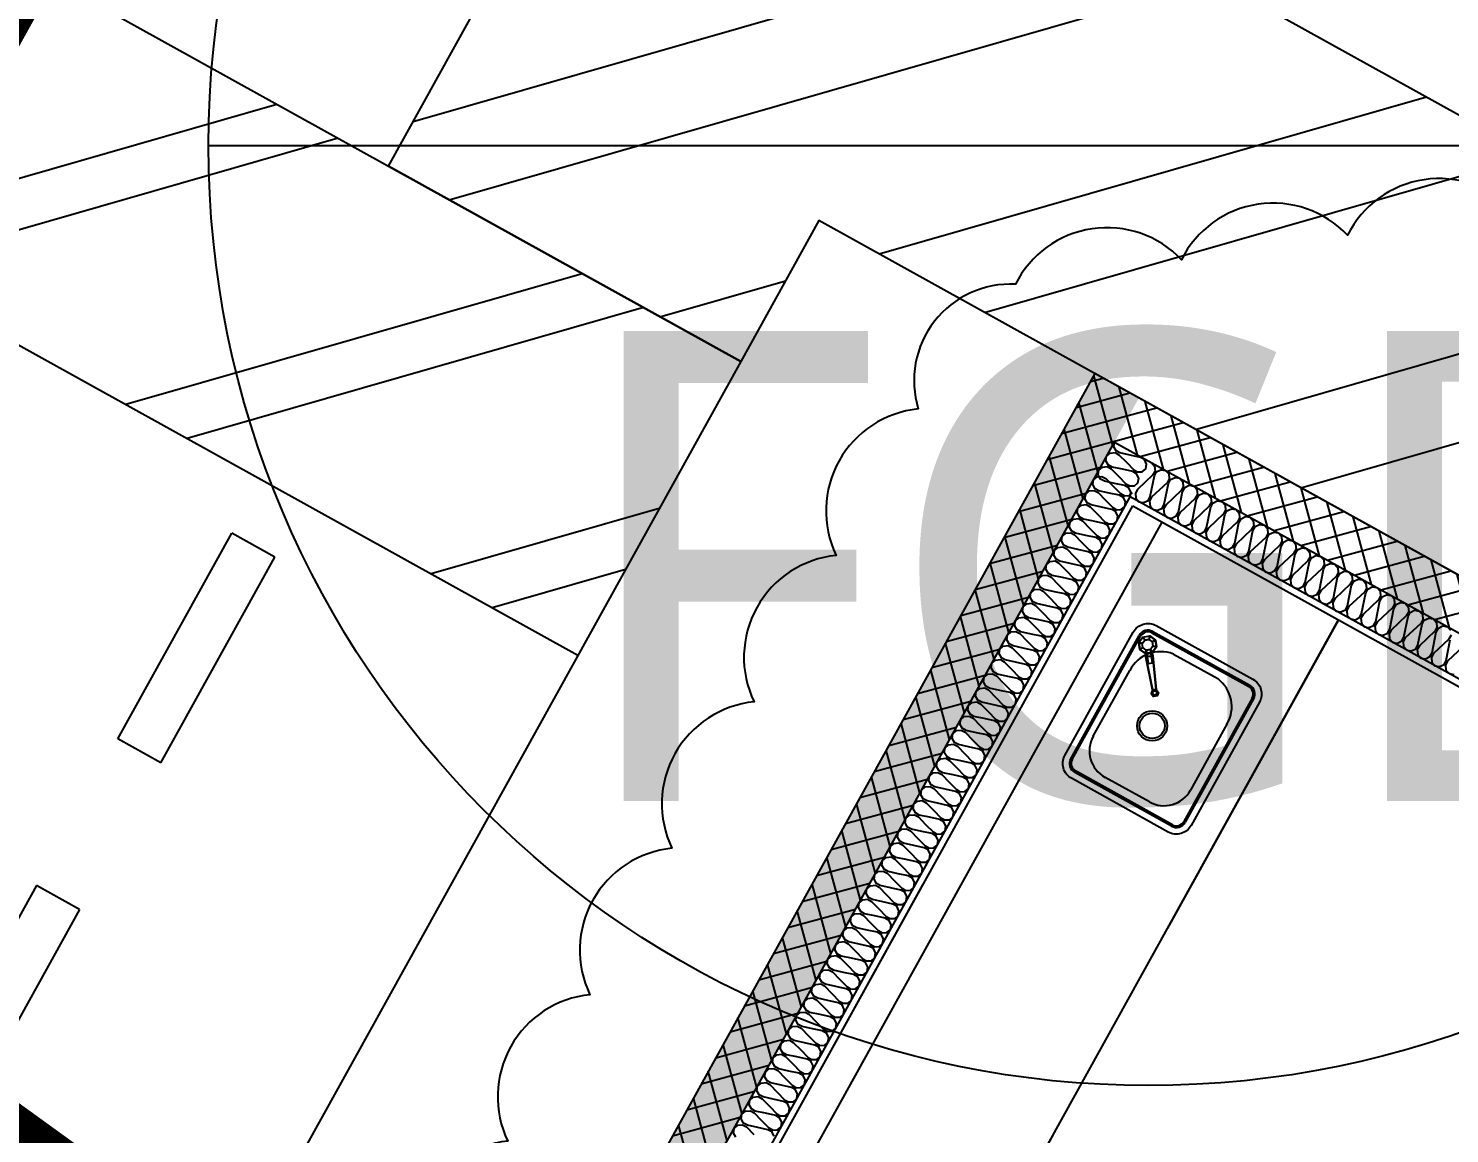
# Model space of a CAD drawing. Header units: millimetres. Extents: x -21000 to 567700, y 435000 to 850800.
# Drawn here: x 239333 to 243566, y 619018 to 622309 of the extents above; entities that cross this region are included whole.
import ezdxf
from ezdxf.enums import TextEntityAlignment as Align
from ezdxf.xclip import XClip

# ---------------------------------------------------------------- set-up
doc = ezdxf.new("R2010")
doc.units = ezdxf.units.MM
doc.header["$LTSCALE"] = 700
doc.header["$XCLIPFRAME"] = 2
for name, pattern in [('AB_Pbase$0$HD', [2.5, 1.5, -1]), ('HIDDEN', [9.525, 6.35, -3.175]), ('p_구조전체평면도중심선$0$AB_Pbase$0$HIDDEN', [9.525, 6.35, -3.175])]:
    doc.linetypes.add(name, pattern=pattern)
doc.layers.get('0').update_dxf_attribs({"color": 2})
doc.layers.get('Defpoints').update_dxf_attribs({"color": 171})
for name, color, linetype in [('AB_Pbase$0$DAU-F-FUR (주방가구)', 6, 'Continuous'), ('AB_Pbase$0$ELE8', 8, 'Continuous'), ('AB_Pbase$0$F-FUR-KIT', 6, 'Continuous'), ('AB_Pbase$0$FIN', 6, 'Continuous'), ('AB_Pbase$0$HAT-BR', 5, 'Continuous'), ('AB_Pbase$0$INS', 8, 'Continuous'), ('AB_Pbase$0$WAL', 3, 'Continuous'), ('AB_Pbase$0$경량벽체 세대창고 모듈', 4, 'HIDDEN'), ('AB_Pbase$0$주차-장애인', 8, 'Continuous'), ('p_구조전체평면도중심선$0$# 공구분할', 3, 'Continuous'), ('SYM', 7, 'Continuous')]:
    doc.layers.add(name, color=color, linetype=linetype)
doc.styles.add('돋움', font='malgun.ttf')

# ---------------------------------------------------------------- blocks, each defined once
blk = doc.blocks.new('AB_Pbase$0$jytjf')
at = {"color": 8}
for p, q in [((2571353.8, 581211.2), (2571353.8, 581631.2)), ((2571358.8, 581211.2), (2571358.8, 581631.2)), ((2571383.8, 581661.2), (2571713.8, 581661.2)), ((2571383.8, 581656.2), (2571713.8, 581656.2)), ((2571476.6, 581630.2), (2571627.6, 581630.2)), ((2571738.8, 581631.2), (2571738.8, 581211.2)), ((2571743.8, 581631.2), (2571743.8, 581211.2)), ((2571386.6, 581315.7), (2571386.6, 581540.2)), ((2571717.6, 581540.2), (2571717.6, 581315.7)), ((2571694.1, 581231.5, 10), (2571669.7, 581263.2, 30)), ((2571627.6, 581210.2), (2571476.6, 581210.2)), ((2571713.8, 581186.2), (2571383.8, 581186.2)), ((2571713.8, 581181.2), (2571383.8, 581181.2))]:
    blk.add_line(p, q, dxfattribs=at)
at = {"color": 4}
blk.add_lwpolyline([(2571383.8, 581681.2), (2571713.8, 581681.2, -0.414214), (2571763.8, 581631.2), (2571763.8, 581211.2, -0.414214), (2571713.8, 581161.2), (2571383.8, 581161.2, -0.414214), (2571333.8, 581211.2), (2571333.8, 581631.2, -0.414214)], format="xyb", close=True, dxfattribs=at)
at = {"color": 8}
for points in [[(2571715.2, 581197.3), (2571694.7, 581200), (2571682, 581216.4), (2571684.7, 581236.9), (2571701.1, 581249.5), (2571721.7, 581246.9), (2571734.3, 581230.4), (2571731.6, 581209.9)], [(2571712.4, 581207.7), (2571700.1, 581209.3), (2571692.5, 581219.2), (2571694.1, 581231.5), (2571703.9, 581239.1), (2571716.3, 581237.5), (2571723.8, 581227.6), (2571722.2, 581215.3)], [(2571712.4, 581207.7), (2571700.1, 581209.3), (2571692.5, 581219.2), (2571694.1, 581231.5), (2571703.9, 581239.1), (2571716.3, 581237.5), (2571723.8, 581227.6), (2571722.2, 581215.3)]]:
    blk.add_lwpolyline(points, close=True, dxfattribs=at)
for radius in [45, 37.5]:
    blk.add_circle((2571579.3, 581427.9), radius, dxfattribs=at)
for centre, radius, start, end in [((2571383.8, 581631.2), 30, 90, 180), ((2571383.8, 581631.2), 25, 90, 180), ((2571476.6, 581540.2), 90, 90, 180), ((2571627.6, 581540.2), 90, 0, 90), ((2571713.8, 581631.2), 30, 0, 90), ((2571713.8, 581631.2), 25, 0, 90), ((2571490.9, 581313.6), 104.4, 178.8361, 262.1055), ((2571613.2, 581313.6), 104.4, 277.8945, 1.1639), ((2571383.8, 581211.2), 30, 180, 270), ((2571383.8, 581211.2), 25, 180, 270), ((2571713.8, 581211.2), 30, 270, 0), ((2571713.8, 581211.2), 25, 270, 0)]:
    blk.add_arc(centre, radius, start, end, dxfattribs=at)
for points in [[(2571618.9, 581345.2, 40), (2571613.4, 581341, 40), (2571609.2, 581342.7, -10), (2571618.3, 581349.8, -10)], [(2571609.2, 581342.7, -10), (2571613.4, 581341, 40), (2571614.3, 581334.2, 40), (2571610.7, 581331.4, -10)], [(2571618.3, 581349.8, -10), (2571618.9, 581345.2, 40), (2571625.2, 581342.6, 40), (2571628.9, 581345.4, -10)], [(2571620.7, 581331.5, 40), (2571621.8, 581327.3, 20), (2571630, 581333.6, 20), (2571626.2, 581335.7, 40)], [(2571621.8, 581327.3), (2571621.3, 581327, -10), (2571630.4, 581334, -10), (2571630, 581333.6)], [(2571621.8, 581327.3, 20), (2571678.6, 581244.8, -30), (2571695, 581257.5, -30), (2571630, 581333.6, 20)], [(2571621.8, 581327.3), (2571630, 581333.6), (2571695, 581257.5, -50), (2571678.6, 581244.8, -50)], [(2571678.6, 581244.8, -30), (2571678.6, 581244.8, -50), (2571621.8, 581327.3), (2571621.8, 581327.3, 20)], [(2571695, 581257.5, -50), (2571695, 581257.5, -30), (2571630, 581333.6, 20), (2571630, 581333.6)], [(2571694.1, 581231.5, 10), (2571703.9, 581239.1, 10), (2571679.6, 581270.8, 30), (2571669.7, 581263.2, 30)], [(2571679.6, 581270.8, 30), (2571669.7, 581263.2, 30), (2571694.1, 581231.5), (2571703.9, 581239.1)], [(2571694.1, 581231.5, 10), (2571694.1, 581231.5, 10), (2571669.7, 581263.2, 30), (2571694.1, 581231.5)], [(2571678.6, 581244.8, -30), (2571694.1, 581231.5), (2571703.9, 581239.1), (2571695, 581257.5, -30)], [(2571684.7, 581236.9, -70), (2571678.6, 581244.8, -50), (2571695, 581257.5, -50), (2571701.1, 581249.5, -70)], [(2571678.6, 581244.8, -30), (2571694.1, 581231.5), (2571684.7, 581236.9, -70), (2571678.6, 581244.8, -50)], [(2571679.6, 581270.8, 30), (2571703.9, 581239.1, 10), (2571703.9, 581239.1), (2571679.6, 581270.8, 30)], [(2571701.1, 581249.5, -70), (2571703.9, 581239.1), (2571694.1, 581231.5), (2571684.7, 581236.9, -70)], [(2571703.9, 581239.1), (2571695, 581257.5, -30), (2571695, 581257.5, -50), (2571701.1, 581249.5, -70)], [(2571703.9, 581239.1), (2571716.3, 581237.5), (2571721.7, 581246.9, -70), (2571701.1, 581249.5, -70)], [(2571721.7, 581246.9, -70), (2571716.3, 581237.5), (2571723.8, 581227.6), (2571734.3, 581230.4, -70)], [(2571692.5, 581219.2), (2571694.1, 581231.5), (2571684.7, 581236.9, -70), (2571682, 581216.4, -70)], [(2571694.7, 581200, -70), (2571700.1, 581209.3), (2571692.5, 581219.2), (2571682, 581216.4, -70)], [(2571715.2, 581197.3, -70), (2571712.4, 581207.7), (2571700.1, 581209.3), (2571694.7, 581200, -70)], [(2571712.4, 581207.7), (2571722.2, 581215.3), (2571731.6, 581209.9, -70), (2571715.2, 581197.3, -70)], [(2571734.3, 581230.4, -70), (2571723.8, 581227.6), (2571722.2, 581215.3), (2571731.6, 581209.9, -70)]]:
    blk.add_3dface(points, dxfattribs=at)
for points, invisible_edges in [([(2571621.3, 581327, -10), (2571610.7, 581331.4, -10), (2571614.3, 581334.2, 40), (2571620.7, 581331.5, 40)], 8), ([(2571614.3, 581334.2), (2571613.4, 581341), (2571618.9, 581345.2), (2571625.2, 581342.6)], 8), ([(2571625.2, 581342.6), (2571626.2, 581335.7), (2571620.7, 581331.5), (2571614.3, 581334.2)], 8), ([(2571620.7, 581331.5, 40), (2571621.8, 581327.3, 20), (2571621.8, 581327.3), (2571621.3, 581327, -10)], 8), ([(2571630, 581333.6), (2571630.4, 581334, -10), (2571628.9, 581345.4, -10), (2571625.2, 581342.6, 40)], 8), ([(2571625.2, 581342.6, 40), (2571626.2, 581335.7, 40), (2571630, 581333.6, 20), (2571630, 581333.6)], 8), ([(2571712.4, 581207.7), (2571700.1, 581209.3), (2571692.5, 581219.2), (2571694.1, 581231.5)], 8), ([(2571694.1, 581231.5), (2571703.9, 581239.1), (2571722.2, 581215.3), (2571712.4, 581207.7)], 10), ([(2571703.9, 581239.1), (2571716.3, 581237.5), (2571723.8, 581227.6), (2571722.2, 581215.3)], 8)]:
    blk.add_3dface(points, dxfattribs=dict(at, invisible_edges=invisible_edges))
blk = doc.blocks.new('AB_Pbase$0$C2FA95CCC')
at = {"layer": 'AB_Pbase$0$주차-장애인'}
for p, q in [((2591.8, 5000), (2300, 4708.2)), ((2799.8, 5000), (2300, 4500.2)), ((3300, 4668.4), (2300, 3668.4)), ((3300, 4460.4), (2300, 3460.4)), ((3300, 3628.5), (2300, 2628.5)), ((3300, 3420.5), (2300, 2420.5))]:
    blk.add_line(p, q, dxfattribs=at)
at = {"layer": 'AB_Pbase$0$주차-장애인', "color": 6}
for p, q in [((2300, 0), (2300, 5000)), ((917.6, 4068.6), (217.6, 4068.6)), ((917.6, 4068.6), (917.6, 3921.6)), ((1417.6, 4068.6), (2117.6, 4068.6)), ((1417.6, 4068.6), (1417.6, 3921.6)), ((2117.6, 4068.6), (2117.6, 3921.6)), ((917.6, 3921.6), (217.6, 3921.6)), ((1417.6, 3921.6), (2117.6, 3921.6))]:
    blk.add_line(p, q, dxfattribs=at)
blk.add_lwpolyline([(3300, 0), (3300, 0), (3300, 5000), (0, 5000), (0, 0), (3300, 0)], dxfattribs=at)
blk = doc.blocks.new('AB_Pbase$0$pppaaa_1_1')
at = {"layer": 'AB_Pbase$0$주차-장애인', "ltscale": 600, "xscale": -1, "rotation": 240.9999951356496}
blk.add_blockref('AB_Pbase$0$C2FA95CCC', (235482, 620854.8), dxfattribs=at)
blk = doc.blocks.new('AB_Pbase$0$장애인주차구획통로_1')
at = {"layer": 'AB_Pbase$0$ELE8'}
h = blk.add_hatch(dxfattribs=at)
h.set_pattern_fill('ANSI32', color=256, scale=80, angle=151)
h.set_pattern_definition([(196, (-28406.3, -694336.9), (210.0357, -732.4814), []), (196, (-28720.5, -694162.76), (210.0357, -732.4814), [])])
h.paths.add_polyline_path([(214350.4, -68196.2), (215399.9, -68778), (213863.1, -71550.6), (216727.5, -73138.3), (216145.7, -74187.9), (213281.3, -72600.1), (213048.6, -73019.9), (211999.1, -72438.1)])
at = {"layer": 'AB_Pbase$0$주차-장애인', "color": 6, "elevation": 0}
blk.add_lwpolyline([(214350.4, -68196.2), (215399.9, -68778), (213863.1, -71550.6), (216727.5, -73138.3), (216145.7, -74187.9), (213281.3, -72600.1), (213048.6, -73019.9), (211999.1, -72438.1)], close=True, dxfattribs=at)
blk = doc.blocks.new('AB_Pbase')
at = {"layer": 'AB_Pbase$0$ELE8'}
h = blk.add_hatch(dxfattribs=at)
h.set_pattern_fill('NET', color=256, scale=20, angle=15.182184)
h.paths.add_polyline_path([(242568.3, 621077.2), (244588.7, 619957.3), (244661.4, 620088.5), (242509.8, 621281.1), (235027.7, 607783.1), (226424.5, 599184.4), (258210.1, 567381.9), (260268.4, 566241), (260341.1, 566372.2), (258301.3, 567502.9), (226636.7, 599184.4), (235148.7, 607691.9)])
h.paths.add_polyline_path([(247382.1, 630071), (247513.3, 629998.3), (244996.1, 625456.7), (246272.9, 624749), (245110.6, 622652.1), (244979.4, 622724.8), (246069, 624690.5), (244792, 625398.3)])
h.paths.add_polyline_path([(247988.2, 631164.3), (247876.7, 630963.1), (248007.8, 630890.4), (248119.4, 631091.6)])
h.paths.add_polyline_path([(255793.4, 631519.8), (255866.2, 631650.9), (250046.2, 634877.1), (248482.7, 632056.4), (248613.9, 631983.7), (250104.6, 634673.1)])
at = {"layer": 'AB_Pbase$0$HAT-BR'}
h = blk.add_hatch(dxfattribs=at)
h.set_pattern_fill('ANSI31', color=256, scale=20, angle=145)
h.paths.add_polyline_path([(235929.4, 604527.6), (236063.8, 604661.9), (238153, 602571.6), (240063.6, 606018.4), (240229.8, 605926.3), (238280.5, 602409.7), (237010.4, 601140.3), (237826.9, 600323.4), (237692.5, 600189.1), (236741.7, 601140.4), (238029, 602427)])
h.paths.add_polyline_path([(238632.8, 599517.1), (232550.1, 593437.5), (232684.4, 593303.2), (238767.1, 599382.7)])
h.paths.add_polyline_path([(239573, 598576.4), (244422.5, 593724.3), (238339.7, 587644.8), (238205.4, 587779.2), (244153.8, 593724.4), (239438.6, 598442)])
h.paths.add_polyline_path([(253366.3, 576146.8), (254890.9, 574621.3), (254756.5, 574487), (253231.9, 576012.5)], flags=17)
h.paths.add_polyline_path([(246954.3, 581883.1), (245525.6, 580455.2), (245391.3, 580589.5), (246820, 582017.5)])
h.paths.add_polyline_path([(247173.6, 582371), (252407.6, 587602.2), (252541.9, 587467.8), (247308, 582236.6)])
h.paths.add_polyline_path([(260580.1, 582120.7), (261142.4, 583135.1), (260976.2, 583227.2), (260414, 582212.8)], flags=17)
h.paths.add_polyline_path([(263886.9, 576046.1), (264234.4, 575698.5), (264194.3, 575658.4), (265114.4, 575148.5), (265206.5, 575314.6)])
edge = h.paths.add_edge_path()
edge.add_line((263638.9, 581842.7), (261303.6, 583137.2))
edge.add_line((261303.6, 583137.2), (261395.8, 583303.3))
edge.add_line((261395.8, 583303.3), (265930.7, 580789.6))
edge.add_line((265930.7, 580789.6), (269809.1, 587786.6))
edge.add_line((269809.1, 587786.6), (269975.3, 587694.4))
edge.add_line((269975.3, 587694.4), (266096.8, 580697.5))
edge.add_line((266096.8, 580697.5), (266534.1, 580455.1))
edge.add_line((266534.1, 580455.1), (266442, 580288.9))
edge.add_line((266442, 580288.9), (263805.1, 581750.6))
edge.add_line((263638.9, 581842.7), (262485.1, 579761.3))
edge.add_line((263805.1, 581750.6), (261405.4, 577421.6))
edge.add_line((262393, 579595.1), (259935.3, 580957.4))
edge.add_line((262485.1, 579761.3), (259861.3, 581215.7))
edge.add_line((262393, 579595.1), (261239.3, 577513.7))
edge.add_line((259861.3, 581215.7), (259168.1, 579965.2))
edge.add_line((259334.3, 579873.1), (259168.1, 579965.2))
edge.add_line((259935.3, 580957.4), (259334.3, 579873.1))
edge.add_line((261239.3, 577513.7), (258615.4, 578968.1))
edge.add_line((258615.4, 578968.1), (258523.3, 578802))
edge.add_line((258523.3, 578802), (263739.4, 575910.6))
edge.add_line((263739.4, 575910.6), (263879.2, 576050.4))
edge.add_line((263879.2, 576050.4), (261405.4, 577421.6))
edge = h.paths.add_edge_path()
edge.add_line((273761.7, 610263.5), (273411.9, 610457.4))
edge.add_line((273411.9, 610457.4), (273281, 610221.2))
edge.add_line((273281, 610221.2), (271837.9, 611021.2))
edge.add_line((271837.9, 611021.2), (270579.8, 608751.5))
edge.add_line((270579.8, 608751.5), (267899.1, 610237.5))
edge.add_line((267899.1, 610237.5), (268345.1, 611042.1))
edge.add_line((268345.1, 611042.1), (267907.8, 611284.5))
edge.add_line((267907.8, 611284.5), (267461.8, 610479.9))
edge.add_line((267461.8, 610479.9), (264676.1, 612024))
edge.add_line((264676.1, 612024), (266867.4, 615977.3))
edge.add_line((266867.4, 615977.3), (266701.3, 616069.4))
edge.add_line((266701.3, 616069.4), (265295.3, 613533))
edge.add_line((265295.3, 613533), (264945.5, 613726.9))
edge.add_line((264945.5, 613726.9), (264853.4, 613560.7))
edge.add_line((264853.4, 613560.7), (265203.2, 613366.8))
edge.add_line((265203.2, 613366.8), (264417.8, 611949.9))
edge.add_line((264417.8, 611949.9), (276229.5, 605402.6))
edge.add_line((276229.5, 605402.6), (278088.8, 608756.8))
edge.add_line((278088.8, 608756.8), (278565.5, 608492.5))
edge.add_line((278565.5, 608492.5), (278798.2, 608912.4))
edge.add_line((278798.2, 608912.4), (278719.4, 608956))
edge.add_line((278719.4, 608956), (278578.9, 608702.3))
edge.add_line((278578.9, 608702.3), (278093.4, 608971.4))
edge.add_line((278093.4, 608971.4), (278825.5, 610292.1))
edge.add_line((278825.5, 610292.1), (278746.8, 610335.7))
edge.add_line((278746.8, 610335.7), (278092.3, 609155))
edge.add_line((278092.3, 609155), (277414.5, 609530.7))
edge.add_line((277414.5, 609530.7), (277370.8, 609452))
edge.add_line((277370.8, 609452), (278048.7, 609076.3))
edge.add_line((278048.7, 609076.3), (276155.5, 605660.9))
edge.add_line((276155.5, 605660.9), (275027.2, 606286.3))
edge.add_line((275027.2, 606286.3), (275473.2, 607090.9))
edge.add_line((275473.2, 607090.9), (275394.5, 607134.6))
edge.add_line((275394.5, 607134.6), (274948.5, 606329.9))
edge.add_line((274948.5, 606329.9), (274668.6, 606485.1))
edge.add_line((274668.6, 606485.1), (275114.6, 607289.7))
edge.add_line((275114.6, 607289.7), (275035.9, 607333.3))
edge.add_line((275035.9, 607333.3), (274589.9, 606528.7))
edge.add_line((274589.9, 606528.7), (270746, 608659.4))
edge.add_line((270746, 608659.4), (271911.9, 610762.9))
edge.add_line((271911.9, 610762.9), (273538.7, 609861.1))
edge.add_line((273538.7, 609861.1), (273766.6, 610272.2))
h.paths.add_polyline_path([(249823.9, 630123.9), (248214.6, 631015.9), (248122.5, 630849.7), (249731.8, 629957.7)])
h.paths.add_polyline_path([(264448.6, 621462.8), (264706.6, 621319.7), (264798.7, 621485.9), (263959.1, 621951.3), (263866.9, 621785.1), (264282.4, 621554.9), (263271.6, 619731.3), (263437.7, 619639.2)])
h.paths.add_polyline_path([(269499.6, 619034.5), (268660, 619499.9), (268567.9, 619333.7), (269048.9, 619067.1), (267972.6, 617125.4), (268138.8, 617033.3), (269215.1, 618975), (269407.5, 618868.3)])
h.paths.add_polyline_path([(278950.9, 618872.1), (277573.4, 619635.6), (275440.2, 615787.3), (272265.3, 617547.2), (272173.2, 617381), (274499.7, 616091.4), (273527.6, 614337.8), (273693.8, 614245.7), (274665.9, 615999.3), (276004, 615257.5), (276166.4, 615550.5), (275676.7, 615822), (277647.4, 619377.4), (278858.8, 618705.9)])
h.paths.add_polyline_path([(271683.5, 616497.6), (271517.4, 616589.7), (270492, 614739.9), (270658.2, 614647.8)])
h.paths.add_polyline_path([(266121, 619581), (265095.6, 617731.2), (264929.4, 617823.3), (265954.8, 619673.1)])
h.paths.add_polyline_path([(264405.1, 617124.9), (264497.2, 617291.1), (264296.1, 617402.6), (264203.9, 617236.4)])
edge = h.paths.add_edge_path()
edge.add_line((261140, 623342.4), (261232.1, 623508.6))
edge.add_line((261232.1, 623508.6), (257484.4, 625586))
edge.add_line((257484.4, 625586), (257392.3, 625419.8))
edge.add_line((257392.3, 625419.8), (258756.7, 624663.5))
edge.add_line((258756.7, 624663.5), (257030.8, 621549.9))
edge.add_line((257030.8, 621549.9), (255666.4, 622306.2))
edge.add_line((255666.4, 622306.2), (255622.7, 622227.5))
edge.add_line((255622.7, 622227.5), (256987.1, 621471.2))
edge.add_line((256987.1, 621471.2), (256735, 621016.4))
edge.add_line((256735, 621016.4), (256813.8, 620972.7))
edge.add_line((256813.8, 620972.7), (258835.4, 624619.9))
edge.add_line((258835.4, 624619.9), (261140, 623342.4))
h.paths.add_polyline_path([(252295.3, 623557.4), (252251.7, 623478.7), (252800.5, 623174.5), (252844.1, 623253.2)], flags=17)
h.paths.add_polyline_path([(278024, 614023.5), (278741.6, 615317.9), (277798.7, 613617.1), (277877.5, 613573.4), (278119.7, 614010.5), (279335.4, 613336.6), (279379.1, 613415.3), (278163.4, 614089.2), (278820.3, 615274.3), (278741.6, 615317.9)])
h.paths.add_polyline_path([(276999.8, 611990.1), (277047.9, 611963.4), (276926.7, 611744.8), (276799.9, 611815.1), (277163.5, 612471), (277242.2, 612427.4)], flags=17)
h.paths.add_polyline_path([(275349.5, 612653.4), (275456.1, 612845.8), (275766.5, 612673.7), (275659.8, 612481.3)], flags=17)
h.paths.add_polyline_path([(274915.1, 612859.8), (274748.9, 612952), (274506.5, 612514.6), (274672.7, 612422.5)], flags=17)
h.paths.add_polyline_path([(279024.5, 610867.8), (280144.5, 612888.1), (280223.2, 612844.5), (279103.3, 610824.1)])
h.paths.add_polyline_path([(279601.8, 610547.8), (280721.7, 612568.2), (280800.4, 612524.5), (279680.5, 610504.2)])
edge = h.paths.add_edge_path()
edge.add_line((268115.9, 579441.1), (268710.6, 579111.4))
edge.add_line((268710.6, 579111.4), (268676.7, 579050.2))
edge.add_line((268676.7, 579050.2), (271436.1, 577520.6))
edge.add_line((271436.1, 577520.6), (271470, 577581.9))
edge.add_line((271470, 577581.9), (271528.2, 577686.8))
edge.add_line((271528.2, 577686.8), (268174.1, 579546.1))
edge.add_line((268174.1, 579546.1), (268115.9, 579441.1))
h.paths.add_polyline_path([(252546, 576288.4), (251117.3, 574860.5), (254615.6, 571360.4), (257807.1, 577118), (257640.9, 577210.2), (255736.8, 573775), (255682.7, 573829.2), (255548.3, 573694.9), (255641, 573602.1), (254521.2, 571582.1), (251315.3, 574789.7), (252680.4, 576154.1)])
h.paths.add_polyline_path([(254748.7, 622094.5), (254457.8, 621569.8), (254624, 621477.7), (254914.9, 622002.4)], flags=17)
h.paths.add_polyline_path([(260390.1, 620339.5), (260224, 620431.6), (261377.8, 622513.2), (261544, 622421.1)])
h.paths.add_polyline_path([(246694.2, 601788.4), (244262.8, 603136.2), (244354.9, 603302.4), (246786.3, 601954.6)])
h.paths.add_polyline_path([(264513.8, 616681.6), (263362.4, 614604.4), (263948.4, 614279.6), (263856.3, 614113.4), (262500.6, 614864.9), (262592.7, 615031.1), (263196.2, 614696.5), (264347.6, 616773.8)])
h.paths.add_polyline_path([(251505.8, 616203), (251413.7, 616036.9), (267384.3, 607184.2), (267476.4, 607350.4)])
h.paths.add_polyline_path([(271057.7, 605148), (274188.8, 603412.4), (272429, 600237.5), (270189.9, 601478.7), (270097.8, 601312.5), (274624, 598803.6), (274716.1, 598969.8), (272595.1, 600145.4), (274355, 603320.3), (277464.3, 601596.8), (270405.5, 588862.3), (265870.5, 591376.1), (265778.4, 591209.9), (270479.5, 588604), (277722.6, 601670.9), (271149.8, 605314.2)])
h.paths.add_polyline_path([(255481.8, 630440.5), (255389.7, 630274.4), (255792, 630051.4), (254296.4, 627353.1), (254375.1, 627309.5), (255870.8, 630007.7), (258726.4, 628424.8), (257230.8, 625726.6), (257396.9, 625634.5), (258984.7, 628498.9)])
h.paths.add_polyline_path([(252754.7, 624571.9), (253714.6, 626303.6), (253793.4, 626260), (252833.4, 624528.2)])
h.paths.add_polyline_path([(271454, 617733.9), (271546.1, 617900.1), (271143.9, 618123.1), (271051.8, 617956.9)])
h.paths.add_polyline_path([(274129.6, 612597.8), (274173.2, 612676.5), (272975, 613340.7), (272679.2, 612807.2), (272845.4, 612715.1), (273097.5, 613169.9)], flags=17)
h.paths.add_polyline_path([(261119, 615848), (261285.2, 615755.9), (262691.1, 618292.3), (262525, 618384.4)])
h.paths.add_polyline_path([(261302.7, 615746.2), (261210.6, 615580), (261503.6, 615417.6), (261595.7, 615583.7)], flags=17)
h.paths.add_polyline_path([(260779.6, 615235.7), (260945.8, 615143.6), (260407.7, 614172.8), (247559.5, 621294.6), (247428.3, 621367.4), (245110.6, 622652.1), (245202.7, 622818.3), (246042.3, 622352.9), (246488.4, 623157.5), (246654.5, 623065.4), (246208.5, 622260.8), (248062.7, 621233), (249400.8, 623646.9), (248952.5, 623895.4), (248996.2, 623974.1), (249984.5, 623426.3), (249940.9, 623347.5), (249479.5, 623603.3), (248141.4, 621189.3), (250017.5, 620149.4), (251359.6, 622570.7), (250948.5, 622798.5), (250988.1, 622869.9), (251939.3, 622342.7), (251895.6, 622264), (251434.3, 622519.7), (250096.2, 620105.8), (252811.9, 618600.4), (253257.9, 619405.1), (253336.6, 619361.5), (252890.6, 618556.8), (253257.9, 618353.2), (254159.7, 619980), (253792.3, 620183.6), (253676, 619973.7), (253597.3, 620017.3), (253905.1, 620572.7), (254071.3, 620480.6), (253971.9, 620301.3), (254627.9, 619937.7), (254535.8, 619771.5), (254238.4, 619936.4), (253336.7, 618309.6), (254613.6, 617601.7), (255607.5, 619394.7), (255773.6, 619302.6), (254779.8, 617509.6), (260333.6, 614431.1)])
h.paths.add_polyline_path([(251257.3, 624727.3), (251091.2, 624819.4), (250887.5, 624452.1), (248071, 626013.3), (247978.9, 625847.1), (247979.1, 625847), (246827.7, 623769.8), (246993.9, 623677.6), (248145.3, 625754.9), (251552, 623866.5), (251644.1, 624032.7), (251053.7, 624359.9)])
h.paths.add_polyline_path([(239278.8, 608614.4), (239444.9, 608522.3), (239503.1, 608627.2), (240058.5, 608319.4), (240150.6, 608485.5), (239595.2, 608793.4), (239937, 609410), (239416.6, 609698.5), (239373, 609619.7), (239727.2, 609423.4)], flags=17)
h.paths.add_polyline_path([(249096, 617321.6), (249188.1, 617487.8), (246328.1, 619073.1), (246196.9, 619145.8), (244727.6, 619960.3), (244635.4, 619794.1)])
h.paths.add_polyline_path([(244912.1, 609773.6), (245004.2, 609939.8), (238523.3, 613532.3), (235245.5, 607619), (234042, 606416.1), (235434.6, 605022.7), (235569, 605157.1), (234240, 606486.8), (235318, 607564.2), (236122.2, 609014.9), (238706.7, 607582.3), (238270.4, 606795.2), (238991.9, 606395.2), (239084, 606561.4), (238528.6, 606869.2), (239047.4, 607805.1), (238881.2, 607897.2), (238798.8, 607748.5), (238357.1, 607993.3), (239086.7, 609309.6), (239008, 609353.3), (238278.4, 608037), (236214.3, 609181.1), (238509.9, 613322.4), (242795.5, 610946.9), (241038.1, 607776.4), (241204.2, 607684.3), (242961.7, 610854.8)])
h.paths.add_polyline_path([(254770.9, 631457.8), (254937, 631365.6), (255145.7, 631742.1), (254979.5, 631834.2)])
h.paths.add_polyline_path([(254539.5, 630648.5), (254373.3, 630740.6), (254143, 630325.1), (253548.3, 630654.8), (253504.7, 630576.1), (254099.4, 630246.4), (253042.5, 628339.7), (251765.6, 629047.6), (252822.5, 630954.2), (252848.7, 630939.7), (252892.3, 631018.4), (252787.4, 631076.6), (251686.9, 629091.2), (250436.1, 629784.5), (250344, 629618.3), (251594.7, 628925), (250494.2, 626939.6), (250599.2, 626881.5), (250642.8, 626960.2), (250616.6, 626974.7), (251673.5, 628881.4), (252950.4, 628173.6), (251893.5, 626266.9), (251298.8, 626596.6), (251255.1, 626517.9), (251849.9, 626188.2), (251488.7, 625536.6), (251654.9, 625444.5)])
at = {"layer": 'AB_Pbase$0$경량벽체 세대창고 모듈'}
h = blk.add_hatch(dxfattribs=at)
h.set_pattern_fill('격자1', color=256)
h.set_pattern_definition([(360, (0, 0), (0, 1), []), (90, (0, 0), (-1, -1e-16), [])])
h.paths.add_polyline_path([(242568.3, 621077.2), (242641, 621208.4), (242509.8, 621281.1), (235027.7, 607783.1), (226424.5, 599184.4), (258210.1, 567381.9), (260268.4, 566241), (260341.1, 566372.2), (258301.3, 567502.9), (226636.7, 599184.4), (235148.7, 607691.9)])
h.paths.add_polyline_path([(247382.1, 630071), (247513.3, 629998.3), (244996.1, 625456.7), (246272.9, 624749), (245110.6, 622652.1), (244979.4, 622724.8), (246069, 624690.5), (244792, 625398.3)])
h.paths.add_polyline_path([(247988.2, 631164.3), (247876.7, 630963.1), (248007.8, 630890.4), (248119.4, 631091.6)])
h.paths.add_polyline_path([(255793.4, 631519.8), (255866.2, 631650.9), (250046.2, 634877.1), (248482.7, 632056.4), (248613.9, 631983.7), (250104.6, 634673.1)])
at = {"layer": 'AB_Pbase$0$DAU-F-FUR (주방가구)'}
blk.add_line((241494.6, 617407.6), (243235.1, 620547.5), dxfattribs=at)
at = {"layer": 'AB_Pbase$0$DAU-F-FUR (주방가구)', "linetype": 'AB_Pbase$0$HD'}
blk.add_lwpolyline([(240640, 617309.7), (242622.9, 620886.9), (243235.1, 620547.5), (241252.2, 616970.3)], close=True, dxfattribs=at)
at = {"layer": 'AB_Pbase$0$DAU-F-FUR (주방가구)'}
blk.add_lwpolyline([(240969.8, 617698.5), (242710.3, 620838.4)], dxfattribs=at)
at = {"layer": 'AB_Pbase$0$FIN'}
for p, q in [((238523.3, 613532.3), (242615.1, 620914)), ((242615.1, 620914.1, 0), (242615.1, 620914)), ((244635.4, 619794.1, 0), (242615.1, 620914.1)), ((238540.8, 613522.6), (242622.9, 620886.9)), ((242622.9, 620886.9), (249200, 617241.1))]:
    blk.add_line(p, q, dxfattribs=at)
at = {"layer": 'AB_Pbase$0$INS'}
for points in [[(242615.1, 620914.1), (242617.3, 620927.9), (242610.8, 620941.1), (242599.3, 620947.5), (242568.7, 620954.2), (242538.1, 620960.8), (242526.6, 620967.2), (242519.6, 620979.4), (242521.8, 620993.2), (242532.4, 621002.5), (242546.9, 621004), (242558.5, 620997.6), (242580.3, 620975.2), (242602.2, 620952.8), (242613.8, 620946.4), (242627.7, 620946.8), (242638.3, 620956), (242640.5, 620969.9), (242634.1, 620983.1), (242622.6, 620989.5), (242592, 620996.2), (242561.4, 621002.8), (242549.8, 621009.2), (242542.8, 621021.3), (242545, 621035.2), (242555.6, 621044.4), (242570.2, 621046), (242581.7, 621039.6), (242603.6, 621017.1), (242625.5, 620994.7), (242637, 620988.3), (242651, 620988.8), (242661.6, 620998), (242663.8, 621011.9), (242657.4, 621025.1), (242645.8, 621031.5), (242615.2, 621038.1), (242584.6, 621044.8), (242573.1, 621051.2), (242566.1, 621063.3), (242568.3, 621077.2)], [(242678.5, 621016.1), (242687.7, 621005.5), (242689.2, 620990.9), (242682.8, 620979.4), (242637, 620936.2), (242630.6, 620924.7), (242632.1, 620910.1), (242641.3, 620899.5), (242655.2, 620897.3), (242668.3, 620903.7), (242674.7, 620915.3), (242687, 620977.1), (242693.4, 620988.6), (242706.6, 620995), (242720.5, 620992.8), (242729.7, 620982.2), (242731.2, 620967.7), (242724.8, 620956.1), (242678.9, 620913), (242672.5, 620901.4), (242674.1, 620886.8), (242683.3, 620876.3), (242697.2, 620874), (242710.3, 620880.5), (242716.7, 620892), (242729, 620953.8), (242735.4, 620965.3), (242748.6, 620971.8), (242762.5, 620969.6), (242771.7, 620959), (242773.2, 620944.4), (242766.8, 620932.9), (242720.9, 620889.7), (242714.5, 620878.1), (242716.1, 620863.6), (242725.3, 620853), (242739.1, 620850.8), (242752.3, 620857.2), (242758.7, 620868.7), (242771, 620930.5), (242777.4, 620942.1), (242790.6, 620948.5), (242804.4, 620946.3), (242813.7, 620935.7), (242815.2, 620921.1), (242808.8, 620909.6), (242762.9, 620866.4), (242756.5, 620854.9), (242758, 620840.3), (242767.3, 620829.7), (242781.1, 620827.5), (242794.3, 620833.9), (242800.7, 620845.5), (242813, 620907.3), (242819.4, 620918.8), (242832.6, 620925.2), (242846.4, 620923), (242855.6, 620912.4), (242857.2, 620897.9), (242850.8, 620886.3), (242804.9, 620843.1), (242798.5, 620831.6), (242800, 620817), (242809.2, 620806.4), (242823.1, 620804.2), (242836.3, 620810.7), (242842.7, 620822.2), (242855, 620884), (242861.4, 620895.5), (242874.5, 620902), (242888.4, 620899.8), (242897.6, 620889.2), (242899.2, 620874.6), (242892.8, 620863), (242846.9, 620819.9), (242840.5, 620808.3), (242842, 620793.8), (242851.2, 620783.2), (242865.1, 620781), (242878.3, 620787.4), (242884.7, 620798.9), (242897, 620860.7), (242903.4, 620872.3), (242916.5, 620878.7), (242930.4, 620876.5), (242939.6, 620865.9), (242941.1, 620851.3), (242934.7, 620839.8), (242888.9, 620796.6), (242882.5, 620785.1), (242884, 620770.5), (242893.2, 620759.9), (242907.1, 620757.7), (242920.2, 620764.1), (242926.6, 620775.7), (242938.9, 620837.4), (242945.3, 620849), (242958.5, 620855.4), (242972.4, 620853.2), (242981.6, 620842.6), (242983.1, 620828), (242976.7, 620816.5), (242930.8, 620773.3), (242924.4, 620761.8), (242926, 620747.2), (242935.2, 620736.6), (242949.1, 620734.4), (242962.2, 620740.8), (242968.6, 620752.4), (242980.9, 620814.2), (242987.3, 620825.7), (243000.5, 620832.1), (243014.4, 620829.9), (243023.6, 620819.3), (243025.1, 620804.8), (243018.7, 620793.2), (242972.8, 620750.1), (242966.4, 620738.5), (242967.9, 620724), (242977.2, 620713.4), (242991, 620711.2), (243004.2, 620717.6), (243010.6, 620729.1), (243022.9, 620790.9), (243029.3, 620802.5), (243042.5, 620808.9), (243056.3, 620806.7), (243065.6, 620796.1), (243067.1, 620781.5), (243060.7, 620770), (243014.8, 620726.8), (243008.4, 620715.2), (243009.9, 620700.7), (243019.1, 620690.1), (243033, 620687.9), (243046.2, 620694.3), (243052.6, 620705.9), (243064.9, 620767.6), (243071.3, 620779.2), (243084.4, 620785.6), (243098.3, 620783.4), (243107.5, 620772.8), (243109.1, 620758.2), (243102.7, 620746.7), (243056.8, 620703.5), (243050.4, 620692), (243051.9, 620677.4), (243061.1, 620666.8), (243075, 620664.6), (243088.2, 620671), (243094.6, 620682.6), (243106.9, 620744.4), (243113.3, 620755.9), (243126.4, 620762.3), (243140.3, 620760.1), (243149.5, 620749.5), (243151, 620735), (243144.6, 620723.4), (243098.8, 620680.3), (243092.4, 620668.7), (243093.9, 620654.1), (243103.1, 620643.5), (243117, 620641.3), (243130.1, 620647.8), (243136.5, 620659.3), (243148.8, 620721.1), (243155.2, 620732.6), (243168.4, 620739.1), (243182.3, 620736.9), (243191.5, 620726.3), (243193, 620711.7), (243186.6, 620700.2), (243140.7, 620657), (243134.3, 620645.4), (243135.9, 620630.9), (243145.1, 620620.3), (243159, 620618.1), (243172.1, 620624.5), (243178.5, 620636), (243190.8, 620697.8), (243197.2, 620709.4), (243210.4, 620715.8), (243224.3, 620713.6), (243233.5, 620703), (243235, 620688.4), (243228.6, 620676.9), (243182.7, 620633.7), (243176.3, 620622.2), (243177.9, 620607.6), (243187.1, 620597), (243200.9, 620594.8), (243214.1, 620601.2), (243220.5, 620612.8), (243232.8, 620674.6), (243239.2, 620686.1), (243252.4, 620692.5), (243266.2, 620690.3), (243275.5, 620679.7), (243277, 620665.2), (243270.6, 620653.6), (243224.7, 620610.4), (243218.3, 620598.9), (243219.8, 620584.3), (243229.1, 620573.7), (243242.9, 620571.5), (243256.1, 620578), (243262.5, 620589.5), (243274.8, 620651.3), (243281.2, 620662.8), (243294.4, 620669.2), (243308.2, 620667), (243317.4, 620656.5), (243319, 620641.9), (243312.6, 620630.3), (243266.7, 620587.2), (243260.3, 620575.6), (243261.8, 620561.1), (243271, 620550.5), (243284.9, 620548.3), (243298.1, 620554.7), (243304.5, 620566.2), (243316.8, 620628), (243323.2, 620639.6), (243336.3, 620646), (243350.2, 620643.8), (243359.4, 620633.2), (243361, 620618.6), (243354.6, 620607.1), (243308.7, 620563.9), (243302.3, 620552.4), (243303.8, 620537.8), (243313, 620527.2), (243326.9, 620525), (243340.1, 620531.4), (243346.5, 620543), (243358.8, 620604.7), (243365.2, 620616.3), (243378.3, 620622.7), (243392.2, 620620.5), (243401.4, 620609.9), (243402.9, 620595.3), (243396.5, 620583.8), (243350.7, 620540.6), (243344.3, 620529.1), (243345.8, 620514.5), (243355, 620503.9), (243368.9, 620501.7), (243382, 620508.1), (243388.4, 620519.7), (243400.7, 620581.5), (243407.1, 620593), (243420.3, 620599.4), (243434.2, 620597.2), (243443.4, 620586.6), (243444.9, 620572.1), (243438.5, 620560.5), (243392.6, 620517.4), (243386.2, 620505.8), (243387.8, 620491.2), (243397, 620480.6), (243410.9, 620478.4), (243424, 620484.9), (243430.4, 620496.4), (243442.7, 620558.2), (243449.1, 620569.7), (243462.3, 620576.2), (243476.2, 620574), (243485.4, 620563.4), (243486.9, 620548.8), (243480.5, 620537.3), (243434.6, 620494.1), (243428.2, 620482.5), (243429.7, 620468), (243439, 620457.4), (243452.8, 620455.2), (243466, 620461.6), (243472.4, 620473.1), (243484.7, 620534.9), (243491.1, 620546.5), (243504.3, 620552.9), (243518.1, 620550.7), (243527.4, 620540.1), (243528.9, 620525.5), (243522.5, 620514), (243476.6, 620470.8), (243470.2, 620459.3), (243471.7, 620444.7), (243480.9, 620434.1), (243494.8, 620431.9), (243508, 620438.3), (243514.4, 620449.9), (243526.7, 620511.7), (243533.1, 620523.2), (243546.2, 620529.6), (243560.1, 620527.4), (243569.3, 620516.8)], [(243570.9, 620502.3), (243564.5, 620490.7), (243518.6, 620447.5), (243512.2, 620436), (243513.7, 620421.4), (243522.9, 620410.8), (243536.8, 620408.6), (243550, 620415.1), (243556.4, 620426.6), (243568.7, 620488.4)], [(243606.4, 620467.4), (243560.6, 620424.3), (243554.2, 620412.7), (243555.7, 620398.2), (243564.9, 620387.6), (243578.8, 620385.4)], [(241440.1, 619007.2), (241433.1, 619019.3), (241435.3, 619033.2), (241445.9, 619042.4), (241460.5, 619043.9), (241472, 619037.5), (241493.9, 619015.1)], [(241554.1, 619009.9), (241547.7, 619023), (241536.1, 619029.4), (241505.5, 619036.1), (241474.9, 619042.8), (241463.4, 619049.2), (241456.4, 619061.3), (241458.6, 619075.2), (241469.2, 619084.4), (241483.7, 619085.9), (241495.3, 619079.5), (241517.1, 619057.1), (241539, 619034.7), (241550.6, 619028.3), (241564.5, 619028.8), (241575.1, 619038), (241577.3, 619051.9), (241570.9, 619065), (241559.4, 619071.4), (241528.8, 619078.1), (241498.2, 619084.8), (241486.6, 619091.2), (241479.6, 619103.3), (241481.8, 619117.2), (241492.4, 619126.4), (241507, 619127.9), (241518.5, 619121.5), (241540.4, 619099.1), (241562.3, 619076.7), (241573.8, 619070.3), (241587.8, 619070.8), (241598.4, 619080), (241600.6, 619093.8), (241594.2, 619107), (241582.7, 619113.4), (241552, 619120.1), (241521.4, 619126.8), (241509.9, 619133.2), (241502.9, 619145.3), (241505.1, 619159.1), (241515.7, 619168.4), (241530.3, 619169.9), (241541.8, 619163.5), (241563.7, 619141.1), (241585.6, 619118.7), (241597.1, 619112.3), (241611.1, 619112.7), (241621.7, 619122), (241623.9, 619135.8), (241617.5, 619149), (241605.9, 619155.4), (241575.3, 619162.1), (241544.7, 619168.7), (241533.2, 619175.1), (241526.2, 619187.3), (241528.4, 619201.1), (241539, 619210.3), (241553.5, 619211.9), (241565.1, 619205.5), (241587, 619183.1), (241608.8, 619160.6), (241620.4, 619154.2), (241634.4, 619154.7), (241645, 619163.9), (241647.2, 619177.8), (241640.7, 619191), (241629.2, 619197.4), (241598.6, 619204), (241568, 619210.7), (241556.4, 619217.1), (241549.4, 619229.2), (241551.6, 619243.1), (241562.2, 619252.3), (241576.8, 619253.9), (241588.4, 619247.5), (241610.2, 619225), (241632.1, 619202.6), (241643.6, 619196.2), (241657.6, 619196.7), (241668.2, 619205.9), (241670.4, 619219.8), (241664, 619233), (241652.5, 619239.4), (241621.9, 619246), (241591.3, 619252.7), (241579.7, 619259.1), (241572.7, 619271.2), (241574.9, 619285.1), (241585.5, 619294.3), (241600.1, 619295.8), (241611.6, 619289.4), (241633.5, 619267), (241655.4, 619244.6), (241666.9, 619238.2), (241680.9, 619238.7), (241691.5, 619247.9), (241693.7, 619261.8), (241687.3, 619274.9), (241675.7, 619281.3), (241645.1, 619288), (241614.5, 619294.7), (241603, 619301.1), (241596, 619313.2), (241598.2, 619327.1), (241608.8, 619336.3), (241623.3, 619337.8), (241634.9, 619331.4), (241656.8, 619309), (241678.6, 619286.6), (241690.2, 619280.2), (241704.2, 619280.7), (241714.8, 619289.9), (241717, 619303.8), (241710.5, 619316.9), (241699, 619323.3), (241668.4, 619330), (241637.8, 619336.7), (241626.3, 619343.1), (241619.3, 619355.2), (241621.5, 619369.1), (241632.1, 619378.3), (241646.6, 619379.8), (241658.2, 619373.4), (241680, 619351), (241701.9, 619328.6), (241713.5, 619322.2), (241727.4, 619322.6), (241738, 619331.9), (241740.2, 619345.7), (241733.8, 619358.9), (241722.3, 619365.3), (241691.7, 619372), (241661.1, 619378.6), (241649.5, 619385), (241642.5, 619397.2), (241644.7, 619411), (241655.3, 619420.3), (241669.9, 619421.8), (241681.4, 619415.4), (241703.3, 619393), (241725.2, 619370.5), (241736.7, 619364.1), (241750.7, 619364.6), (241761.3, 619373.8), (241763.5, 619387.7), (241757.1, 619400.9), (241745.5, 619407.3), (241714.9, 619414), (241684.3, 619420.6), (241672.8, 619427), (241665.8, 619439.1), (241668, 619453), (241678.6, 619462.2), (241693.2, 619463.8), (241704.7, 619457.4), (241726.6, 619434.9), (241748.5, 619412.5), (241760, 619406.1), (241774, 619406.6), (241784.6, 619415.8), (241786.8, 619429.7), (241780.4, 619442.9), (241768.8, 619449.3), (241738.2, 619455.9), (241707.6, 619462.6), (241696.1, 619469), (241689.1, 619481.1), (241691.3, 619495), (241701.9, 619504.2), (241716.4, 619505.7), (241728, 619499.3), (241749.9, 619476.9), (241771.7, 619454.5), (241783.3, 619448.1), (241797.3, 619448.6), (241807.9, 619457.8), (241810.1, 619471.7), (241803.6, 619484.8), (241792.1, 619491.2), (241761.5, 619497.9), (241730.9, 619504.6), (241719.3, 619511), (241712.3, 619523.1), (241714.5, 619537), (241725.1, 619546.2), (241739.7, 619547.7), (241751.2, 619541.3), (241773.1, 619518.9), (241795, 619496.5), (241806.5, 619490.1), (241820.5, 619490.6), (241831.1, 619499.8), (241833.3, 619513.7), (241826.9, 619526.8), (241815.4, 619533.2), (241784.8, 619539.9), (241754.2, 619546.6), (241742.6, 619553), (241735.6, 619565.1), (241737.8, 619579), (241748.4, 619588.2), (241763, 619589.7), (241774.5, 619583.3), (241796.4, 619560.9), (241818.3, 619538.5), (241829.8, 619532.1), (241843.8, 619532.6), (241854.4, 619541.8), (241856.6, 619555.6), (241850.2, 619568.8), (241838.6, 619575.2), (241808, 619581.9), (241777.4, 619588.6), (241765.9, 619595), (241758.9, 619607.1), (241761.1, 619620.9), (241771.7, 619630.2), (241786.2, 619631.7), (241797.8, 619625.3), (241819.7, 619602.9), (241841.5, 619580.5), (241853.1, 619574.1), (241867.1, 619574.5), (241877.7, 619583.8), (241879.9, 619597.6), (241873.4, 619610.8), (241861.9, 619617.2), (241831.3, 619623.9), (241800.7, 619630.5), (241789.2, 619636.9), (241782.1, 619649.1), (241784.3, 619662.9), (241794.9, 619672.1), (241809.5, 619673.7), (241821.1, 619667.3), (241842.9, 619644.9), (241864.8, 619622.4), (241876.4, 619616), (241890.3, 619616.5), (241900.9, 619625.7), (241903.1, 619639.6), (241896.7, 619652.8), (241885.2, 619659.2), (241854.6, 619665.8), (241824, 619672.5), (241812.4, 619678.9), (241805.4, 619691), (241807.6, 619704.9), (241818.2, 619714.1), (241832.8, 619715.7), (241844.3, 619709.3), (241866.2, 619686.8), (241888.1, 619664.4), (241899.6, 619658), (241913.6, 619658.5), (241924.2, 619667.7), (241926.4, 619681.6), (241920, 619694.8), (241908.4, 619701.2), (241877.8, 619707.8), (241847.2, 619714.5), (241835.7, 619720.9), (241828.7, 619733), (241830.9, 619746.9), (241841.5, 619756.1), (241856.1, 619757.6), (241867.6, 619751.2), (241889.5, 619728.8), (241911.4, 619706.4), (241922.9, 619700), (241936.9, 619700.5), (241947.5, 619709.7), (241949.7, 619723.6), (241943.3, 619736.7), (241931.7, 619743.1), (241901.1, 619749.8), (241870.5, 619756.5), (241859, 619762.9), (241852, 619775), (241854.2, 619788.9), (241864.8, 619798.1), (241879.3, 619799.6), (241890.9, 619793.2), (241912.7, 619770.8), (241934.6, 619748.4), (241946.2, 619742), (241960.2, 619742.5), (241970.8, 619751.7), (241973, 619765.6), (241966.5, 619778.7), (241955, 619785.1), (241924.4, 619791.8), (241893.8, 619798.5), (241882.2, 619804.9), (241875.2, 619817), (241877.4, 619830.9), (241888, 619840.1), (241902.6, 619841.6), (241914.1, 619835.2), (241936, 619812.8), (241957.9, 619790.4), (241969.4, 619784), (241983.4, 619784.4), (241994, 619793.7), (241996.2, 619807.5), (241989.8, 619820.7), (241978.3, 619827.1), (241947.7, 619833.8), (241917.1, 619840.4), (241905.5, 619846.8), (241898.5, 619859), (241900.7, 619872.8), (241911.3, 619882.1), (241925.9, 619883.6), (241937.4, 619877.2), (241959.3, 619854.8), (241981.2, 619832.3), (241992.7, 619825.9), (242006.7, 619826.4), (242017.3, 619835.6), (242019.5, 619849.5), (242013.1, 619862.7), (242001.5, 619869.1), (241970.9, 619875.8), (241940.3, 619882.4), (241928.8, 619888.8), (241921.8, 619900.9), (241924, 619914.8), (241934.6, 619924), (241949.1, 619925.6), (241960.7, 619919.2), (241982.6, 619896.7), (242004.4, 619874.3), (242016, 619867.9), (242030, 619868.4), (242040.6, 619877.6), (242042.8, 619891.5), (242036.3, 619904.7), (242024.8, 619911.1), (241994.2, 619917.7), (241963.6, 619924.4), (241952, 619930.8), (241945, 619942.9), (241947.2, 619956.8), (241957.8, 619966), (241972.4, 619967.5), (241984, 619961.1), (242005.8, 619938.7), (242027.7, 619916.3), (242039.3, 619909.9), (242053.2, 619910.4), (242063.8, 619919.6), (242066, 619933.5), (242059.6, 619946.6), (242048.1, 619953), (242017.5, 619959.7), (241986.9, 619966.4), (241975.3, 619972.8), (241968.3, 619984.9), (241970.5, 619998.8), (241981.1, 620008), (241995.7, 620009.5), (242007.2, 620003.1), (242029.1, 619980.7), (242051, 619958.3), (242062.5, 619951.9), (242076.5, 619952.4), (242087.1, 619961.6), (242089.3, 619975.5), (242082.9, 619988.6), (242071.3, 619995), (242040.7, 620001.7), (242010.1, 620008.4), (241998.6, 620014.8), (241991.6, 620026.9), (241993.8, 620040.8), (242004.4, 620050), (242019, 620051.5), (242030.5, 620045.1), (242052.4, 620022.7), (242074.2, 620000.3), (242085.8, 619993.9), (242099.8, 619994.4), (242110.4, 620003.6), (242112.6, 620017.4), (242106.2, 620030.6), (242094.6, 620037), (242064, 620043.7), (242033.4, 620050.4), (242021.9, 620056.8), (242014.9, 620068.9), (242017.1, 620082.7), (242027.7, 620092), (242042.2, 620093.5), (242053.8, 620087.1), (242075.6, 620064.7), (242097.5, 620042.3), (242109.1, 620035.9), (242123, 620036.3), (242133.6, 620045.6), (242135.8, 620059.4), (242129.4, 620072.6), (242117.9, 620079), (242087.3, 620085.7), (242056.7, 620092.3), (242045.1, 620098.7), (242038.1, 620110.9), (242040.3, 620124.7), (242050.9, 620133.9), (242065.5, 620135.5), (242077, 620129.1), (242098.9, 620106.7), (242120.8, 620084.2), (242132.3, 620077.8), (242146.3, 620078.3), (242156.9, 620087.5), (242159.1, 620101.4), (242152.7, 620114.6), (242141.2, 620121), (242110.5, 620127.6), (242079.9, 620134.3), (242068.4, 620140.7), (242061.4, 620152.8), (242063.6, 620166.7), (242074.2, 620175.9), (242088.8, 620177.5), (242100.3, 620171.1), (242122.2, 620148.6), (242144.1, 620126.2), (242155.6, 620119.8), (242169.6, 620120.3), (242180.2, 620129.5), (242182.4, 620143.4), (242176, 620156.6), (242164.4, 620163), (242133.8, 620169.6), (242103.2, 620176.3), (242091.7, 620182.7), (242084.7, 620194.8), (242086.9, 620208.7), (242097.5, 620217.9), (242112, 620219.4), (242123.6, 620213), (242145.5, 620190.6), (242167.3, 620168.2), (242178.9, 620161.8), (242192.9, 620162.3), (242203.5, 620171.5), (242205.7, 620185.4), (242199.2, 620198.5), (242187.7, 620204.9), (242157.1, 620211.6), (242126.5, 620218.3), (242114.9, 620224.7), (242107.9, 620236.8), (242110.1, 620250.7), (242120.7, 620259.9), (242135.3, 620261.4), (242146.9, 620255), (242168.7, 620232.6), (242190.6, 620210.2), (242202.1, 620203.8), (242216.1, 620204.3), (242226.7, 620213.5), (242228.9, 620227.4), (242222.5, 620240.5), (242211, 620246.9), (242180.4, 620253.6), (242149.8, 620260.3), (242138.2, 620266.7), (242131.2, 620278.8), (242133.4, 620292.6), (242144, 620301.9), (242158.6, 620303.4), (242170.1, 620297), (242192, 620274.6), (242213.9, 620252.2), (242225.4, 620245.8), (242239.4, 620246.2), (242250, 620255.5), (242252.2, 620269.3), (242245.8, 620282.5), (242234.2, 620288.9), (242203.6, 620295.6), (242173, 620302.2), (242161.5, 620308.6), (242154.5, 620320.8), (242156.7, 620334.6), (242167.3, 620343.8), (242181.8, 620345.4), (242193.4, 620339), (242215.3, 620316.6), (242237.1, 620294.1), (242248.7, 620287.7), (242262.7, 620288.2), (242273.3, 620297.4), (242275.5, 620311.3), (242269.1, 620324.5), (242257.5, 620330.9), (242226.9, 620337.6), (242196.3, 620344.2), (242184.8, 620350.6), (242177.8, 620362.7), (242180, 620376.6), (242190.6, 620385.8), (242205.1, 620387.4), (242216.7, 620381), (242238.5, 620358.5), (242260.4, 620336.1), (242272, 620329.7), (242285.9, 620330.2), (242296.5, 620339.4), (242298.7, 620353.3), (242292.3, 620366.5), (242280.8, 620372.9), (242250.2, 620379.5), (242219.6, 620386.2), (242208, 620392.6), (242201, 620404.7), (242203.2, 620418.6), (242213.8, 620427.8), (242228.4, 620429.3), (242239.9, 620422.9), (242261.8, 620400.5), (242283.7, 620378.1), (242295.2, 620371.7), (242309.2, 620372.2), (242319.8, 620381.4), (242322, 620395.3), (242315.6, 620408.4), (242304, 620414.8), (242273.4, 620421.5), (242242.8, 620428.2), (242231.3, 620434.6), (242224.3, 620446.7), (242226.5, 620460.6), (242237.1, 620469.8), (242251.7, 620471.3), (242263.2, 620464.9), (242285.1, 620442.5), (242307, 620420.1), (242318.5, 620413.7), (242332.5, 620414.2), (242343.1, 620423.4), (242345.3, 620437.3), (242338.9, 620450.4), (242327.3, 620456.8), (242296.7, 620463.5), (242266.1, 620470.2), (242254.6, 620476.6), (242247.6, 620488.7), (242249.8, 620502.6), (242260.4, 620511.8), (242274.9, 620513.3), (242286.5, 620506.9), (242308.4, 620484.5), (242330.2, 620462.1), (242341.8, 620455.7), (242355.8, 620456.2), (242366.4, 620465.4), (242368.6, 620479.2), (242362.1, 620492.4), (242350.6, 620498.8), (242320, 620505.5), (242289.4, 620512.2), (242277.8, 620518.6), (242270.8, 620530.7), (242273, 620544.5), (242283.6, 620553.8), (242298.2, 620555.3), (242309.7, 620548.9), (242331.6, 620526.5), (242353.5, 620504.1), (242365, 620497.7), (242379, 620498.1), (242389.6, 620507.4), (242391.8, 620521.2), (242385.4, 620534.4), (242373.9, 620540.8), (242343.3, 620547.5), (242312.7, 620554.1), (242301.1, 620560.5), (242294.1, 620572.6), (242296.3, 620586.5), (242306.9, 620595.7), (242321.5, 620597.3), (242333, 620590.9), (242354.9, 620568.5), (242376.8, 620546), (242388.3, 620539.6), (242402.3, 620540.1), (242412.9, 620549.3), (242415.1, 620563.2), (242408.7, 620576.4), (242397.1, 620582.8), (242366.5, 620589.4), (242335.9, 620596.1), (242324.4, 620602.5), (242317.4, 620614.6), (242319.6, 620628.5), (242330.2, 620637.7), (242344.7, 620639.3), (242356.3, 620632.9), (242378.2, 620610.4), (242400, 620588), (242411.6, 620581.6), (242425.6, 620582.1), (242436.2, 620591.3), (242438.4, 620605.2), (242431.9, 620618.4), (242420.4, 620624.8), (242389.8, 620631.4), (242359.2, 620638.1), (242347.7, 620644.5), (242340.6, 620656.6), (242342.8, 620670.5), (242353.4, 620679.7), (242368, 620681.2), (242379.6, 620674.8), (242401.4, 620652.4), (242423.3, 620630), (242434.9, 620623.6), (242448.8, 620624.1), (242459.4, 620633.3), (242461.6, 620647.2), (242455.2, 620660.3), (242443.7, 620666.7), (242413.1, 620673.4), (242382.5, 620680.1), (242370.9, 620686.5), (242363.9, 620698.6), (242366.1, 620712.5), (242376.7, 620721.7), (242391.3, 620723.2), (242402.8, 620716.8), (242424.7, 620694.4), (242446.6, 620672), (242458.1, 620665.6), (242472.1, 620666.1), (242482.7, 620675.3), (242484.9, 620689.2), (242478.5, 620702.3), (242466.9, 620708.7), (242436.3, 620715.4), (242405.7, 620722.1), (242394.2, 620728.5), (242387.2, 620740.6), (242389.4, 620754.4), (242400, 620763.7), (242414.6, 620765.2), (242426.1, 620758.8), (242448, 620736.4), (242469.9, 620714), (242481.4, 620707.6), (242495.4, 620708), (242506, 620717.3), (242508.2, 620731.1), (242501.8, 620744.3), (242490.2, 620750.7), (242459.6, 620757.4), (242429, 620764), (242417.5, 620770.4), (242410.5, 620782.6), (242412.7, 620796.4), (242423.3, 620805.6), (242437.8, 620807.2), (242449.4, 620800.8), (242471.2, 620778.4), (242493.1, 620755.9), (242504.7, 620749.5), (242518.7, 620750), (242529.3, 620759.2), (242531.5, 620773.1), (242525, 620786.3), (242513.5, 620792.7), (242482.9, 620799.4), (242452.3, 620806), (242440.7, 620812.4), (242433.7, 620824.5), (242435.9, 620838.4), (242446.5, 620847.6), (242461.1, 620849.2), (242472.6, 620842.8), (242494.5, 620820.3), (242516.4, 620797.9), (242527.9, 620791.5), (242541.9, 620792), (242552.5, 620801.2), (242554.7, 620815.1), (242548.3, 620828.3), (242536.8, 620834.7), (242506.2, 620841.3), (242475.6, 620848), (242464, 620854.4), (242457, 620866.5), (242459.2, 620880.4), (242469.8, 620889.6), (242484.4, 620891.1), (242495.9, 620884.7), (242517.8, 620862.3), (242539.7, 620839.9), (242551.2, 620833.5), (242565.2, 620834), (242575.8, 620843.2), (242578, 620857.1), (242571.6, 620870.2), (242560, 620876.6), (242529.4, 620883.3), (242498.8, 620890), (242487.3, 620896.4), (242480.3, 620908.5), (242482.5, 620922.4), (242493.1, 620931.6), (242507.6, 620933.1), (242519.2, 620926.7), (242541.1, 620904.3), (242562.9, 620881.9), (242574.5, 620875.5), (242588.5, 620876), (242599.1, 620885.2), (242601.3, 620899.1), (242594.8, 620912.2), (242583.3, 620918.6), (242552.7, 620925.3), (242522.1, 620932), (242510.5, 620938.4), (242503.5, 620950.5), (242505.7, 620964.4), (242516.3, 620973.6), (242530.9, 620975.1), (242542.5, 620968.7), (242564.3, 620946.3), (242586.2, 620923.9), (242597.8, 620917.5), (242611.7, 620918), (242622.3, 620927.2)]]:
    blk.add_lwpolyline(points, dxfattribs=at)
at = {"layer": 'AB_Pbase$0$WAL'}
blk.add_lwpolyline([(244588.7, 619957.3), (244661.4, 620088.5), (242509.8, 621281.1), (235027.7, 607783.1), (226424.5, 599184.4), (258210.1, 567381.9), (260268.4, 566241), (260341.1, 566372.2), (258301.3, 567502.9), (226636.7, 599184.4), (235148.7, 607691.9), (242568.3, 621077.2)], close=True, dxfattribs=at)
ref = blk.add_blockref('AB_Pbase$0$장애인주차구획통로_1', (28406.3, 694336.9), dxfattribs=dict(rotation=359.9999999999999))
XClip(ref).set_block_clipping_path([(-28406.3348484063, -694336.9095073047), (465439.3839524707, 145612.4817902463)])
at = {"layer": 'AB_Pbase$0$F-FUR-KIT', "rotation": 150.9999981364547}
blk.add_blockref('AB_Pbase$0$jytjf', (2773716.2, -117966, 0), dxfattribs=at)
at = {"layer": 'AB_Pbase$0$WAL'}
ref = blk.add_blockref('AB_Pbase$0$pppaaa_1_1', (0, 0), dxfattribs=dict(at, rotation=359.9999999999999))
XClip(ref).set_block_clipping_path([(-396188.9384898804, 0.0133324571), (493845.7278262604, 839949.4046300659)])
blk = doc.blocks.new('p_구조전체평면도중심선')
at = {"layer": 'p_구조전체평면도중심선$0$# 공구분할', "linetype": 'p_구조전체평면도중심선$0$AB_Pbase$0$HIDDEN', "const_width": 500}
blk.add_lwpolyline([(309210, 18850.3), (270750.1, -50533.2), (250830.6, -39491.7), (245194.7, -49659.1), (228248.9, -40265.9), (203564.1, -84798.5), (168629.9, -119714.3)], dxfattribs=at)

msp = doc.modelspace()

# ---------------------------------------------------------------- block references
ref = msp.add_blockref('AB_Pbase', (0, 0))
XClip(ref).set_block_clipping_path([(-0.000000015, 445500.0000000148), (493845.7187941075, 839949.3912975936)])

# ---------------------------------------------------------------- next in the draw order: linework, layer by layer
at = {"layer": 'Defpoints', "elevation": 0}
msp.add_lwpolyline([(239394.3, 618859, 0, 300, 0.520567), (242394.3, 618859, 0, 300, 0.520567), (245394.3, 618859, 0, 300, 0.520567), (246536.3, 620717, 0, 300, 0.520567), (246536.3, 623717, 0, 300, 0.520567), (245612.5, 625793.1, 0, 300, 0.520567), (242612.5, 625793.1, 0, 300, 0.520567), (239612.5, 625793.1, 0, 300, 0.520567), (239394.3, 623011.2, 0, 300, 0.520567)], format="xyseb", close=True, dxfattribs=at)
at = {"layer": 'Defpoints'}
msp.add_lwpolyline([(244422.4, 622390.5, 0.520567), (244171.2, 621958.2, 0.520567), (243756.9, 621766.5, 0.520567), (243262.3, 621693.4, 0.520567), (242767.7, 621620.2, 0.520567), (242273.1, 621547.1, 0.520567), (241983.8, 621175.9, 0.520567), (241739.2, 620739.8, 0.520567), (241494.7, 620303.6, 0.520567), (241250.2, 619867.5, 0.520567), (241005.7, 619431.4, 0.520567), (240761.2, 618995.2, 0.520567), (240516.6, 618559.1, 0.520567), (240272.1, 618123, 0.520567), (240027.6, 617686.9, 0.520567), (239783.1, 617250.7, 0.520567), (239538.5, 616814.6, 0.520567)], format="xyb", dxfattribs=at)
at = {"layer": 'SYM'}
msp.add_line((239869.7, 621960.9, 0), (245469.7, 621960.9, 0), dxfattribs=at)
msp.add_circle((242669.7, 621960.9, 0), 2800, dxfattribs=at)

# ---------------------------------------------------------------- next in the draw order: block references
msp.add_blockref('p_구조전체평면도중심선', (28406.3, 694336.9))

# ---------------------------------------------------------------- next in the draw order: texts
at = {"layer": 'SYM', "color": 3, "style": '돋움'}
msp.add_text('FGD', height=1400, dxfattribs=at).set_placement((242732, 620708, 0), align=Align.MIDDLE)

doc.saveas('drawing.dxf')
